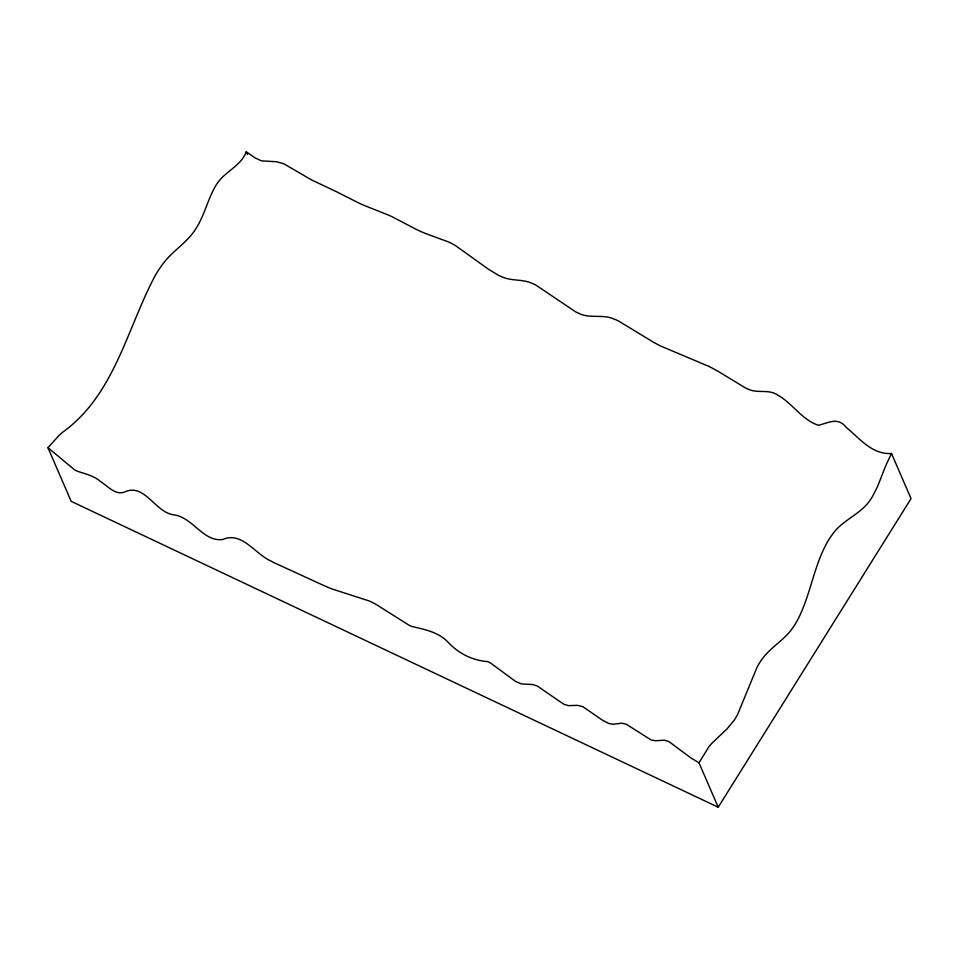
<?xml version="1.0" encoding="UTF-8"?>
<svg xmlns="http://www.w3.org/2000/svg" width="959" height="959" viewBox="0 0 959 959"><rect width="100%" height="100%" fill="white"/><g stroke="black" fill="none" stroke-linecap="round" stroke-linejoin="round"><path stroke-width="1.44" d="M891.534 453.511L887.447 461.974A55.934 20.451 -64.7 0 0 884.773 468.196L877.629 486.345L872.558 496.414A25.485 9.314 -64.7 0 1 869.393 501.185C859.504 514.863 842.05 520.365 832.436 534.367A32.546 11.904 -64.7 0 0 827.389 542.051C813.556 566.601 810.523 595.503 797.397 620.353A30.868 11.292 -64.7 0 1 793.081 627.33C784.558 640.264 769.873 647.421 761.278 660.295A28.686 10.489 -64.7 0 0 756.999 667.344L737.603 714.479A27.463 10.046 -64.7 0 1 733.935 720.533L727.078 728.864L711.422 743.716A40.218 14.709 -64.7 0 0 709.097 746.462L698.991 762.801L718.219 807.226L911.05 498.62L891.534 453.511C872.127 454.746 859.648 438.491 846.234 427.354C837.555 416.506 828.348 423.087 818.423 425.269C801.94 419.946 792.53 403.236 777.617 395.024C768.782 388.803 757.49 393.789 748.164 389.114A17.945 5.107 32 0 1 745.131 387.748L719.682 372.272A55.107 15.68 32 0 0 709.013 366.446M709.013 366.446L661.135 346.235A47.159 13.426 32 0 1 653.762 342.387L618.387 320.917A23.196 6.605 32 0 0 613.388 318.784C602.168 313.965 589.27 319.023 578.325 313.102A17.646 5.023 32 0 1 575.22 311.579L536.093 285.219A19.012 5.406 32 0 0 532.017 283.325C522.643 279.009 511.83 281.155 502.396 277.055A18.844 5.37 32 0 1 498.344 275.221L488.407 269.203L455.321 245.48A26.456 7.528 32 0 0 448.968 242.112L425.7 233.54A47.339 13.474 32 0 1 415.607 229.057L392.399 216.878A52.086 14.829 32 0 0 389.33 215.439L363.725 205.238A60.165 17.118 32 0 1 358.654 202.948L336.741 191.86A83.001 23.615 32 0 0 333.648 190.373L312.131 180.196A40.674 11.58 32 0 1 308.906 178.398L283.828 163.785L276.42 161.723L261.423 160.848L254.83 157.767L246.283 151.774C241.129 165.368 226.899 170.738 218.508 181.587A21.721 7.936 -64.7 0 0 216.566 184.368C208.283 197.578 205.154 213.258 197.158 226.624A28.638 10.465 -64.7 0 1 195.3 229.597C186.717 242.975 172.308 251.042 162.994 263.821A48.693 17.801 -64.7 0 0 155.37 275.245C126.792 328.781 114.553 395.312 62.131 432.617A157.959 57.744 -64.7 0 0 58.715 435.806L47.95 447.673L71.17 501.341L718.219 807.226M698.991 762.801L690.936 757.958L668.843 741.523L664.179 740.156L655.476 740.78L651.041 739.928L626.323 724.249L621.792 723.206L613.281 724.261L608.905 723.554L602.588 720.281L582.832 706.651L577.378 705.344L568.543 705.644L563.892 704.302L537.196 685.949L532.509 684.522L521.66 683.971L515.726 681.537L490.624 663.101A10.393 2.961 32 0 0 487.52 661.59C472.355 660.415 458.858 653.618 448.249 642.41C438.635 632.065 424.969 629.595 412.01 626.479A18.161 5.167 32 0 1 409.002 625.172L376.491 604.673A30.065 8.559 32 0 0 369.167 600.945L332.21 589.018A66.77 19 32 0 1 321.229 584.343L274.442 562.873A25.617 7.288 32 0 1 271.253 561.159C255.382 554.458 241.932 530.95 222.752 539.509C203.044 542.099 192.843 517.237 173.759 514.839C155.37 512.538 144.821 483.396 125.413 491.655C116.051 496.223 107.899 486.189 100.743 481.718C94.15 475.88 85.579 473.926 77.475 471.301A9.122 2.601 32 0 1 74.275 469.61L47.95 447.673M246.283 151.774L247.458 154.495"/></g></svg>
